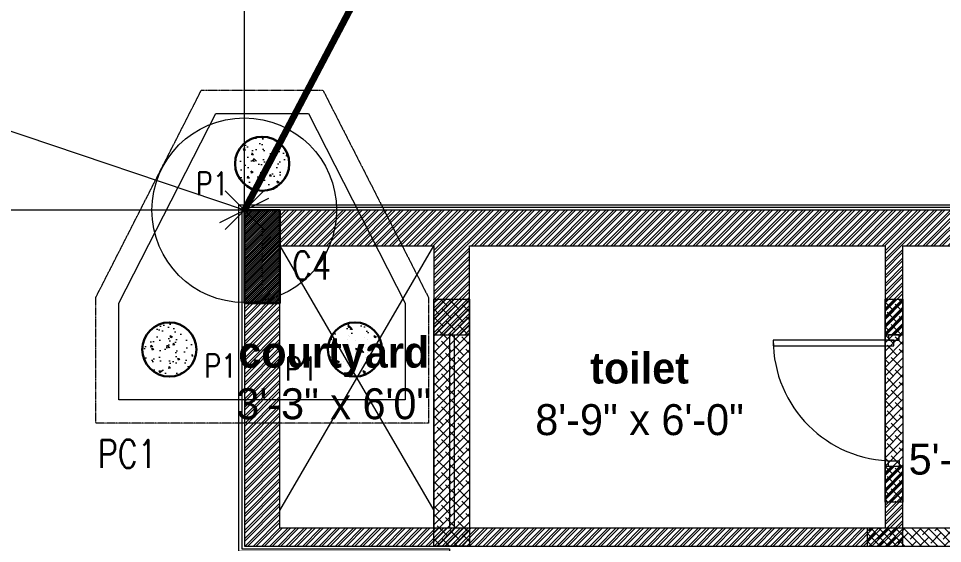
# Model space of a CAD drawing. Header units: metres. Extents: x 5205117 to 5948571, y 646915 to 1143748.
# Drawn here: x 5559559 to 5565530, y 684575 to 687966 of the extents above; entities that cross this region are included whole.
import ezdxf

# ---------------------------------------------------------------- set-up
doc = ezdxf.new("R2010")
doc.units = ezdxf.units.M
doc.header["$MEASUREMENT"] = 0
doc.header["$PDMODE"] = 35
doc.header["$PDSIZE"] = 10
for name, pattern in [('DASHED', [0.75, 0.5, -0.25]), ('DOT2', [0.125, 0, -0.125]), ('HIDDEN', [0.375, 0.25, -0.125])]:
    doc.linetypes.add(name, pattern=pattern)
doc.layers.get('0').update_dxf_attribs({"color": 1, "linetype": 'DASHED', "lineweight": 30})
doc.layers.add('A-GF', color=8, linetype='Continuous', lineweight=0, transparency=0.5)
for name, color, linetype, lineweight in [('dim start point', 10, 'Continuous', 0), ('H-Lintel level', 250, 'Continuous', 0), ('S-COLUMN & WALL', 5, 'Continuous', 30), ('S-COLUMN_H', 250, 'Continuous', 0), ('S-FOUND-EXCAVATION', 253, 'HIDDEN', 0), ('S-FOUND-FOOTING', 7, 'Continuous', 15), ('S-PILE', 96, 'Continuous', 30), ('S-TEXT COL.', 1, 'Continuous', 0), ('S-TEXT PILE', 7, 'Continuous', 0)]:
    doc.layers.add(name, color=color, linetype=linetype, lineweight=lineweight)
doc.styles.add('CENTURY GOTHIC', font='GOTHIC.TTF')
doc.styles.add('SETU 1', font='romans.shx', dxfattribs={"width": 0.8})
doc.styles.get("Standard").update_dxf_attribs({"font": 'GOTHIC.TTF'})
doc.dimstyles.get("Standard").update_dxf_attribs({"dimtxt": 2, "dimasz": 1, "dimexe": 0, "dimexo": 0, "dimgap": 0.1, "dimtad": 1, "dimdsep": 46, "dimtxsty": 'Standard', "dimblk": 'OBLIQUE', "dimcen": 0.1, "dimclrd": 256, "dimclre": 256, "dimclrt": 256, "dimadec": 0, "dimazin": 0, "dimtfac": 1, "dimtofl": 0, "dimtmove": 1, "dimatfit": 2, "dimldrblk": 'OPEN90', "dimfxl": 1, "dimtolj": 1, "dimtzin": 0, "dimlwd": -1, "dimlwe": -1, "dimarcsym": 0})

# ---------------------------------------------------------------- blocks, each defined once
blk = doc.blocks.new('jhdbdjh')
at = {"layer": 'A-GF', "ltscale": 10, "char_height": 200, "width": 5030.203356218762, "attachment_point": 5, "style": 'CENTURY GOTHIC'}
for s, insert in [('\\pxt7;{\\fCentury Gothic|b1|i0|c0|p34;courtyard\\P}3\'-3" x 6\'0"{\\fCentury Gothic|b1|i0|c0|p34; }', (5561596.289110925, 685642.826054259)), ('\\pxt7;{\\fCentury Gothic|b1|i0|c0|p34;toilet\\P}8\'-9" x 6\'-0"', (5563572.326765802, 685540.2049965102)), ('\\pxt7;{\\fCentury Gothic|b1|i0|c0|p34;dress\\P}5\'-9"  x 6\'-0"', (5566021.960873391, 685285.3260536629))]:
    blk.add_mtext(s, dxfattribs=dict(at, insert=insert))
blk = doc.blocks.new('A$C0CD20493')
at = {"layer": 'H-Lintel level', "ltscale": 5}
h = blk.add_hatch(dxfattribs=at)
h.set_pattern_fill('ANSI38', color=256, scale=300)
h.set_pattern_definition([(45, (-625347.8436749284, -251727.5935521825), (-26.51650429449553, 26.51650429449553), []), (135, (-625347.8436749284, -251727.5935521825), (-79.54951288348659, 26.51650429449554), [93.75, -56.25])])
h.paths.add_polyline_path([(-22500.00000000396, 11480.00000125618), (-22270.00000000407, 11480.00000125618), (-22270.00000000448, 9885.00000125618), (-22500.00000000437, 9885.00000125618)])
h = blk.add_hatch(dxfattribs=at)
h.set_pattern_fill('ANSI38', color=256, scale=300)
h.set_pattern_definition([(45, (-622547.8436749242, -251727.5935521824), (-26.51650429449553, 26.51650429449553), []), (135, (-622547.8436749242, -251727.5935521824), (-79.54951288348659, 26.51650429449554), [93.75, -56.25])])
h.paths.add_polyline_path([(-19585.00000000023, 11480.00000125618), (-19470.00000000023, 11480.00000125618), (-19470.00000000023, 10170.00000125522), (-19585.00000000023, 10170.00000125522)])
h = blk.add_hatch(dxfattribs=at)
h.set_pattern_fill('ANSI38', color=256, scale=300, angle=90)
h.set_pattern_definition([(135, (243657.5935534398, -608407.8436749311), (-26.51650429449553, -26.51650429449553), []), (225, (243657.5935534398, -608407.8436749311), (-26.51650429449554, -79.54951288348659), [93.75, -56.25])])
h.paths.add_polyline_path([(-19699.99999999866, 9999.999999993539), (-19699.99999999866, 9884.999999993539), (-18239.99999999773, 9884.999999993539), (-18239.99999999773, 9999.999999993539)])
for points in [[(-22500.00000000396, 11480.00000125618), (-22270.00000000407, 11480.00000125618), (-22270.00000000448, 9885.00000125618), (-22500.00000000437, 9885.00000125618)], [(-19585.00000000023, 11480.00000125618), (-19470.00000000023, 11480.00000125618), (-19470.00000000023, 10170.00000125522), (-19585.00000000023, 10170.00000125522)], [(-19699.99999999866, 9999.999999993539), (-19699.99999999866, 9884.999999993539), (-18239.99999999773, 9884.999999993539), (-18239.99999999773, 9999.999999993539)]]:
    blk.add_lwpolyline(points, close=True, dxfattribs=at)
blk = doc.blocks.new('GDFHT')
at = {"layer": 'A-GF', "ltscale": 5}
h = blk.add_hatch(dxfattribs=at)
h.set_pattern_fill('ANSI32', color=256, scale=100)
h.set_pattern_definition([(45, (2320835.068037652, 508085.1930106306), (-26.51650429449554, 26.51650429449554), []), (45, (2320852.745707152, 508085.1930106306), (-26.51650429449554, 26.51650429449554), [])])
h.paths.add_polyline_path([(2616193.506646551, 707362.9062811908), (2616193.506646551, 707477.906281191), (2612618.506646547, 707477.906281191), (2612618.506646547, 707962.9062811898), (2611163.506646551, 707962.9062811908), (2611163.506646551, 707362.9062811902), (2612388.506646547, 707362.90628119), (2612388.506646546, 705977.9062811899), (2606393.506646547, 705977.9062811899), (2606393.506646547, 701382.906281191), (2606993.506646547, 701382.906281191), (2606993.506646547, 702212.9062811909), (2606623.506646547, 702212.9062811909), (2606623.506646547, 704247.90628119), (2608773.506646547, 704247.90628119), (2608773.506646547, 704947.9062811893), (2608658.506646547, 704947.9062811893), (2608658.506646547, 704362.90628119), (2606623.506646547, 704362.90628119), (2606623.506646547, 705747.9062811899), (2613548.506646547, 705747.9062811891), (2613548.506646547, 705862.90628119), (2612618.506646547, 705862.90628119), (2612618.506646547, 707362.9062811901), (2614878.506646551, 707362.9062811907), (2614878.506646551, 705862.9062811907), (2614448.506646547, 705862.90628119), (2614448.506646547, 705747.90628119), (2616193.506646551, 705747.9062811907), (2616193.506646551, 705862.9062811907), (2614993.506646551, 705862.9062811907), (2614993.506646551, 707362.9062811907), (2616193.506646551, 707362.9062811907)])
h.paths.add_polyline_path([(2606623.506646547, 701497.906281191), (2606878.506646547, 701497.906281191), (2606878.506646547, 701982.9062811909), (2606623.506646547, 701982.9062811909)], flags=16)
h.paths.add_polyline_path([(2632918.506646551, 705862.9062811908), (2632918.506646551, 704107.9062811905), (2632318.506646551, 704107.9062811905), (2632318.506646551, 704337.9062811905), (2632688.506646551, 704337.9062811905), (2632688.506646551, 705632.9062811908), (2632318.506646551, 705632.9062811908), (2632318.506646551, 705862.9062811908), (2632917.246974783, 705862.9062811908)])
h.paths.add_polyline_path([(2628478.506646551, 707362.9062811908), (2634738.506646551, 707362.9062811908), (2634738.506646551, 707962.9062811908), (2633283.506646555, 707962.9062811908), (2633283.506646555, 707592.9062811907), (2628478.506646551, 707592.9062811908)], flags=17)
h.paths.add_polyline_path([(2634508.506646551, 707847.9062811908), (2633513.506646555, 707847.9062811908), (2633513.506646555, 707592.9062811907), (2634508.506646551, 707592.9062811907)], flags=16)
h.paths.add_polyline_path([(2617193.506646551, 702212.9062811909), (2616143.506646551, 702212.9062811919), (2616143.506646551, 701382.9062811917), (2617423.506646551, 701382.9062811909), (2617423.506646551, 705862.9062811908), (2617193.506646551, 705862.9062811908)])
h.paths.add_polyline_path([(2617193.506646551, 701982.9062811909), (2616258.506646551, 701982.9062811919), (2616258.506646551, 701497.9062811917), (2617193.506646551, 701497.9062811909)], flags=16)
h.paths.add_polyline_path([(2615303.506646547, 713182.9062811914), (2615303.506646547, 712607.9062811907), (2615418.506646547, 712607.9062811907), (2615418.506646547, 713182.9062811914), (2617193.506646551, 713182.9062811914), (2617193.506646551, 711357.9062811907), (2616418.506646551, 711357.9062811907), (2616418.506646551, 711242.9062811907), (2617193.506646551, 711242.9062811907), (2617193.506646551, 707362.9062811907), (2617423.506646551, 707362.9062811907), (2617423.506646551, 713412.9062811914), (2611163.506646551, 713412.9062811914), (2611163.506646551, 711242.9062811907), (2615418.506646551, 711242.9062811907), (2615418.506646551, 711757.9062811916), (2615303.506646551, 711757.9062811916), (2615303.506646551, 711357.9062811907), (2611393.506646551, 711357.9062811906), (2611393.506646551, 713182.9062811914), (2612388.506646547, 713182.9062811914), (2612388.506646547, 712607.9062811907), (2612618.506646547, 712607.9062811907), (2612618.506646547, 713182.9062811914)])
h.paths.add_polyline_path([(2611393.506646551, 707592.9062811912), (2611393.506646551, 707847.9062811905), (2612388.506646547, 707847.9062811898), (2612388.506646547, 707592.906281191)], flags=16)
h.paths.add_polyline_path([(2630208.506646551, 701382.9062811907), (2630208.506646551, 701982.9062811907), (2632918.506646551, 701982.9062811909), (2632918.506646551, 701382.9062811908)])
h.paths.add_polyline_path([(2632688.506646551, 701612.9062811909), (2630438.506646551, 701612.9062811907), (2630438.506646551, 701867.9062811907), (2632688.506646551, 701867.9062811907)], flags=16)
h.paths.add_polyline_path([(2626423.506646551, 701382.9062811907), (2626423.506646551, 705862.9062811907), (2627478.506646551, 705862.9062811907), (2627478.506646551, 705747.9062811907), (2626653.506646551, 705747.9062811907), (2626653.506646551, 701612.9062811907), (2628478.506646551, 701612.9062811907), (2628478.506646551, 701982.9062811907), (2628708.506646551, 701982.9062811907), (2628708.506646551, 701382.9062811907)])
h.paths.add_polyline_path([(2612618.506646547, 701382.906281191), (2610688.506646547, 701382.9062811912), (2610688.506646547, 702212.9062811912), (2610803.506646547, 702212.9062811912), (2610803.506646547, 701497.9062811909), (2612388.506646547, 701497.9062811909), (2612388.506646547, 704847.90628119), (2612618.506646546, 704847.90628119)], flags=16)
h.paths.add_polyline_path([(2630438.506646551, 705862.9062811906), (2630208.506646551, 705862.9062811906), (2630208.506646551, 704107.9062811905), (2630808.506646551, 704107.9062811905), (2630808.506646551, 704337.9062811905), (2630438.506646551, 704337.9062811905)])
h.paths.add_polyline_path([(2626423.506646551, 713412.9062811914), (2626423.506646551, 707362.9062811908), (2627253.506646551, 707362.9062811908), (2627253.506646551, 707592.9062811908), (2626653.506646551, 707592.9062811908), (2626653.506646551, 708592.9062811908), (2627253.506646551, 708592.9062811908), (2627253.506646551, 708707.9062811908), (2626653.506646551, 708707.9062811908), (2626653.506646551, 710532.9062811908), (2627253.506646551, 710532.9062811908), (2627253.506646551, 710762.9062811908), (2626653.506646551, 710762.9062811907), (2626653.506646551, 713182.9062811914), (2628478.506646551, 713182.9062811915), (2628478.506646551, 710762.9062811907), (2628153.506646551, 710762.9062811908), (2628153.506646551, 710532.9062811908), (2628478.506646551, 710532.9062811908), (2628478.506646551, 708707.9062811908), (2628153.506646551, 708707.9062811908), (2628153.506646551, 708592.9062811908), (2628708.506646551, 708592.9062811908), (2628708.506646551, 711242.9062811907), (2629483.506646551, 711242.9062811907), (2629483.506646551, 711357.9062811908), (2628708.506646551, 711357.9062811908), (2628708.506646551, 713182.9062811915), (2630483.506646555, 713182.9062811915), (2630483.506646555, 712607.9062811907), (2630598.506646555, 712607.9062811907), (2630598.506646555, 713182.9062811915), (2633283.506646555, 713182.9062811915), (2633283.506646555, 712607.9062811907), (2633513.506646556, 712607.9062811907), (2633513.506646556, 713182.9062811915), (2634508.506646551, 713182.9062811914), (2634508.506646551, 711357.9062811907), (2630598.506646555, 711357.9062811907), (2630598.506646555, 711757.9062811916), (2630483.506646551, 711757.9062811916), (2630483.506646551, 711242.9062811907), (2634738.506646551, 711242.9062811907), (2634738.506646551, 713412.9062811914)])
h.paths.add_polyline_path([(2628478.506646551, 705862.9062811907), (2628708.506646551, 705862.9062811907), (2628708.506646551, 704107.9062811905), (2628478.506646551, 704107.9062811905)], flags=17)
h = blk.add_hatch(dxfattribs=at)
h.set_pattern_fill('ANSI31', color=256, scale=74.99999999999955, angle=2.544443745170813e-14)
h.set_pattern_definition([(45, (2318103.326714668, 858628.1978286222), (-6.629126073623847, 6.629126073623841), [])])
h.paths.add_polyline_path([(2611163.506646551, 712812.9062811914), (2611393.506646551, 712812.9062811914), (2611393.506646551, 713412.9062811914), (2611163.506646551, 713412.9062811914)])
for p, q in [((2611393.506646551, 711472.9062811907), (2612388.506646547, 713182.9062811914)), ((2611393.506646551, 713182.9062811914), (2612388.506646547, 711472.9062811908)), ((2612388.506646547, 712607.9062811907), (2612388.506646547, 711357.9062811915)), ((2612488.506646547, 712607.9062811907), (2612488.506646547, 711357.9062811915)), ((2612518.506646547, 712607.9062811907), (2612518.506646547, 711357.9062811914)), ((2612618.506646547, 712607.9062811907), (2612618.506646547, 711357.9062811914)), ((2615303.506646551, 712607.9062811907), (2615303.506646551, 711757.9062811916)), ((2615395.364378552, 712607.9062811903), (2615324.531045219, 712607.9062811903)), ((2615324.531045219, 712607.9062811903), (2615324.531045219, 712572.4896145237)), ((2615395.364378552, 712572.4896145237), (2615395.364378552, 712607.9062811903)), ((2615359.947711886, 712572.4896145237), (2614580.781045219, 712572.4896145237)), ((2614580.781045219, 712572.4896145237), (2614580.781045219, 712537.0729478571)), ((2614580.781045219, 712537.0729478571), (2615359.947711886, 712537.0729478571)), ((2615324.531045219, 712572.4896145237), (2615395.364378552, 712572.4896145237)), ((2615359.947711886, 712537.0729478571), (2615359.947711886, 712572.4896145237)), ((2615324.531045219, 711757.9062811906), (2615324.531045219, 711793.3229478572)), ((2615324.531045219, 711793.3229478572), (2615395.364378552, 711793.3229478572)), ((2615395.364378552, 711757.9062811906), (2615324.531045219, 711757.9062811906)), ((2615395.364378552, 711793.3229478572), (2615395.364378552, 711757.9062811906))]:
    blk.add_line(p, q, dxfattribs=at)
at = {"layer": 'A-GF', "ltscale": 5, "flags": 128}
for points in [[(2617458.506646551, 707492.9062811907), (2617440.506646551, 707492.9062811907), (2617440.506646551, 713429.9062811914), (2611146.506646551, 713429.9062811914), (2611146.506646551, 711225.9062811907), (2612488.506646547, 711225.9062811907), (2612488.506646547, 711207.9062811907), (2611128.506646551, 711207.9062811907), (2611128.506646551, 713447.9062811914), (2617458.506646551, 713447.9062811914)], [(2611163.506646551, 712812.9062811914), (2611393.506646551, 712812.9062811914), (2611393.506646551, 713412.9062811914), (2611163.506646551, 713412.9062811914)]]:
    blk.add_lwpolyline(points, close=True, dxfattribs=at)
at = {"layer": 'A-GF', "ltscale": 5}
blk.add_lwpolyline([(2615303.506646547, 713182.9062811914), (2615303.506646547, 712607.9062811907), (2615418.506646547, 712607.9062811907), (2615418.506646547, 713182.9062811914), (2617193.506646551, 713182.9062811914), (2617193.506646551, 711357.9062811907), (2616418.506646551, 711357.9062811907), (2616418.506646551, 711242.9062811907), (2617193.506646551, 711242.9062811907), (2617193.506646551, 707362.9062811907), (2617423.506646551, 707362.9062811907), (2617423.506646551, 713412.9062811914), (2611163.506646551, 713412.9062811914), (2611163.506646551, 711242.9062811907), (2615418.506646551, 711242.9062811907), (2615418.506646551, 711757.9062811916), (2615303.506646551, 711757.9062811916), (2615303.506646551, 711357.9062811907), (2611393.506646551, 711357.9062811906), (2611393.506646551, 713182.9062811914), (2612388.506646547, 713182.9062811914), (2612388.506646547, 712607.9062811907), (2612618.506646547, 712607.9062811907), (2612618.506646547, 713182.9062811914)], close=True, dxfattribs=at)
blk.add_ellipse((2615359.947711886, 712572.4896145237), major_axis=(-550.9540336743679, 550.9540336743679), ratio=0.9999999999999973, start_param=0.7853981633974496, end_param=2.356194490192343, dxfattribs=at)
blk.add_blockref('A$C0CD20493', (2634888.506646551, 701357.9062799345), dxfattribs=at)
blk = doc.blocks.new('P2')
at = {"layer": 'S-PILE', "lineweight": 0}
h = blk.add_hatch(dxfattribs=at)
h.set_pattern_fill('AR-CONC', color=256, scale=20)
h.set_pattern_definition([(49.99999999999999, (0, 0), (143.4520365201507, -12.55042699651902), [15, -165]), (355, (0, 0), (-27.7502667226, 150.4384267400024), [12, -132]), (100.45144446, (11.9543362, -1.0458688), (115.7017693454224, 137.8879981937259), [12.7480384, -140.2284224]), (46.18420000000001, (0, 40), (213.4482661343145, -33.10385615861531), [22.5, -247.5]), (96.63563549, (17.787349, 37.2413386), (186.9323891348457, 194.8237201549101), [19.1220684, -210.342752]), (351.1841639899999, (0, 40), (186.9323890109546, 194.823720053998), [18, -198.0000002]), (21, (20, 30), (119.3814104236923, -80.52377813306776), [15, -165]), (326.0000000000001, (20, 30), (48.66306638431634, 145.0300090093706), [12, -132]), (71.45144474, (29.9484508, 23.2896852), (168.0444753459942, 64.50623056127077), [12.748038, -140.2284224]), (37.50000000000001, (0, 0), (2.431971063458134, 66.5787707662623), [0, -130.4, 0, -134, 0, -132.5]), (7.499999999999999, (0, 0), (52.61390748842972, 78.88234237647205), [0, -76.39999999999999, 0, -127.4, 0, -50.5]), (327.5, (-44.6, 0), (106.7644872344818, -4.510974346875951), [0, -50, 0, -156, 0, -207]), (317.5, (-64.6, 0), (116.6372338684772, 20.02099646646354), [0, -65, 0, -103.6, 0, -147])])
edge = h.paths.add_edge_path()
edge.add_arc((0, 0), 175, 0, 360)
at = {"layer": 'S-PILE'}
blk.add_circle((0, 0), 175, dxfattribs=at)
blk = doc.blocks.new('_Oblique')
at = {"color": 0, "linetype": 'ByBlock', "lineweight": -2}
blk.add_line((-0.5, -0.5), (0.5, 0.5), dxfattribs=at)
blk = doc.blocks.new('_Open90')
at = {"color": 0, "linetype": 'ByBlock', "lineweight": -2}
for p, q in [((-0.5, 0.5), (0, 0)), ((0, 0), (-1, 0)), ((0, 0), (-0.5, -0.5))]:
    blk.add_line(p, q, dxfattribs=at)
blk = doc.blocks.new('*D1105')
at = {"layer": 'Defpoints', "color": 0, "ltscale": 5, "transparency": 16777216}
for p in [(5541388.172855693, 693346.5671855309), (5541388.173676041, 693346.5696186107), (5561018.789110926, 686727.8260537826)]:
    blk.add_point(p, dxfattribs=at)
at = {"layer": 'dim start point', "linetype": 'DOT2', "ltscale": 5, "transparency": 16777216}
for p, q in [((5541388.173676041, 693346.5696186107), (5541388.172855693, 693346.5671855309)), ((5561018.789110926, 686727.8260537826), (5561018.788290578, 686727.8236207028))]:
    blk.add_line(p, q, dxfattribs=at)
at = {"layer": 'dim start point', "color": 1, "ltscale": 5, "transparency": 16777216}
blk.add_line((5561018.788290578, 686727.8236207028), (5541388.172855693, 693346.5671855309), dxfattribs=at)
at = {"layer": 'dim start point', "color": 1, "ltscale": 5, "transparency": 16777216, "xscale": 250, "yscale": 250, "zscale": 250}
for p, rotation in [((5541388.172855693, 693346.5671855309), 161.3677281017168), ((5561018.788290578, 686727.8236207028), 341.3677281017169)]:
    blk.add_blockref('_Oblique', p, dxfattribs=dict(at, rotation=rotation))
at = {"layer": 'dim start point', "color": 1, "ltscale": 5, "transparency": 16777216, "insert": (5551294.153841508, 690306.1243991121), "char_height": 350, "attachment_point": 5, "rotation": 341.36772810171686}
blk.add_mtext('\\A1;20716', dxfattribs=at)
blk = doc.blocks.new('*D1106')
at = {"layer": 'Defpoints', "color": 0, "ltscale": 5, "transparency": 16777216}
for p in [(5561018.789110931, 693346.5669089397), (5561196.846511259, 693346.5669089397), (5561196.846511259, 686727.826053783)]:
    blk.add_point(p, dxfattribs=at)
at = {"layer": 'dim start point', "linetype": 'DOT2', "ltscale": 5, "transparency": 16777216}
for p, q in [((5561196.846511259, 693346.5669089397), (5561018.789110931, 693346.5669089397)), ((5561196.846511259, 686727.826053783), (5561018.789110931, 686727.826053783))]:
    blk.add_line(p, q, dxfattribs=at)
at = {"layer": 'dim start point', "color": 1, "ltscale": 5, "transparency": 16777216}
blk.add_line((5561018.789110931, 686727.826053783), (5561018.789110931, 693346.5669089397), dxfattribs=at)
at = {"layer": 'dim start point', "color": 1, "ltscale": 5, "transparency": 16777216, "xscale": 250, "yscale": 250, "zscale": 250}
for p, rotation in [((5561018.789110931, 693346.5669089397), 90), ((5561018.789110931, 686727.826053783), 270)]:
    blk.add_blockref('_Oblique', p, dxfattribs=dict(at, rotation=rotation))
at = {"layer": 'dim start point', "color": 1, "ltscale": 5, "transparency": 16777216, "insert": (5560734.98557592, 690037.1964813595), "char_height": 350, "attachment_point": 5, "rotation": 90}
blk.add_mtext('\\A1;6619', dxfattribs=at)
blk = doc.blocks.new('*D1107')
at = {"layer": 'Defpoints', "color": 0, "ltscale": 5, "transparency": 16777216}
for p in [(5541387.863870408, 686727.8260537827), (5541387.863870408, 686650.2817460115), (5561018.789110925, 686650.2817460115)]:
    blk.add_point(p, dxfattribs=at)
at = {"layer": 'dim start point', "linetype": 'DOT2', "ltscale": 5, "transparency": 16777216}
for p, q in [((5541387.863870408, 686650.2817460115), (5541387.863870408, 686727.8260537827)), ((5561018.789110925, 686650.2817460115), (5561018.789110925, 686727.8260537827))]:
    blk.add_line(p, q, dxfattribs=at)
at = {"layer": 'dim start point', "color": 1, "ltscale": 5, "transparency": 16777216}
blk.add_line((5561018.789110925, 686727.8260537827), (5541387.863870408, 686727.8260537827), dxfattribs=at)
at = {"layer": 'dim start point', "color": 1, "ltscale": 5, "transparency": 16777216, "xscale": 250, "yscale": 250, "zscale": 250, "rotation": 180}
blk.add_blockref('_Oblique', (5541387.863870408, 686727.8260537827), dxfattribs=at)
at = {"layer": 'dim start point', "color": 1, "ltscale": 5, "transparency": 16777216, "xscale": 250, "yscale": 250, "zscale": 250}
blk.add_blockref('_Oblique', (5561018.789110925, 686727.8260537827), dxfattribs=at)
at = {"layer": 'dim start point', "color": 1, "ltscale": 5, "transparency": 16777216, "insert": (5551203.326490667, 687011.6295887929), "char_height": 350, "attachment_point": 5}
blk.add_mtext('\\A1;19631', dxfattribs=at)

msp = doc.modelspace()

# ---------------------------------------------------------------- hatches: boundary and pattern name
at = {"layer": 'S-COLUMN_H'}
h = msp.add_hatch(color=256, dxfattribs=at)
h.dxf.hatch_style = 1
h.paths.add_polyline_path([(5561018.789110925, 686727.8260537827), (5561248.789110925, 686727.8260537827), (5561248.789110925, 686127.8260537827), (5561018.789110925, 686127.8260537827)])

# ---------------------------------------------------------------- linework, layer by layer
at = {"layer": 'dim start point', "color": 1}
msp.add_circle((5561018.073215884, 686727.8303022713, -19.86746925993144), 596.1931915512072, dxfattribs=at)
at = {"layer": 'S-COLUMN & WALL', "color": 5}
msp.add_lwpolyline([(5561018.789110925, 686727.8260537827), (5561248.789110925, 686727.8260537827), (5561248.789110925, 686127.8260537827), (5561018.789110925, 686127.8260537827)], close=True, dxfattribs=at)
at = {"layer": 'S-FOUND-EXCAVATION'}
msp.add_lwpolyline([(5560058.789123592, 685352.8259791833), (5560058.789123592, 686163.2362246764), (5560741.084012734, 687502.8259791833), (5561526.494206021, 687502.8259791833), (5562208.789123592, 686163.2362260799), (5562208.789123592, 685352.8259791833)], close=True, dxfattribs=at)
at = {"layer": 'S-FOUND-FOOTING', "color": 1}
msp.add_lwpolyline([(5560208.789123592, 685502.8259791833), (5560208.789123592, 686127.8260274784), (5560833.789110295, 687352.8259791833), (5561433.789110295, 687352.8259791833), (5562058.789123592, 686127.8260274784), (5562058.789123592, 685502.8259791833), (5560208.789123592, 685502.8259791833)], dxfattribs=at)

# ---------------------------------------------------------------- block references
at = {"layer": 'A-GF'}
msp.add_blockref('GDFHT', (2949855.282464374, -26685.08022740867), dxfattribs=at)
at = {"layer": 'dim start point', "color": 12}
msp.add_blockref('jhdbdjh', (0, 0), dxfattribs=at)
at = {"layer": 'S-PILE', "xscale": -1}
for p in [(5561133.789110295, 687027.8260274784), (5560533.789115443, 685827.9624057546), (5561733.789115443, 685827.9624057551)]:
    msp.add_blockref('P2', p, dxfattribs=at)

# ---------------------------------------------------------------- texts
at = {"layer": 'S-TEXT COL.', "color": 1, "true_color": 0xe61414, "style": 'SETU 1', "width": 0.8}
msp.add_text('C4', height=180, dxfattribs=at).set_placement((5561326.248597452, 686280.464295053))
at = {"layer": 'S-TEXT COL.', "color": 7, "style": 'SETU 1', "width": 0.8}
msp.add_text('PC1', height=180, dxfattribs=at).set_placement((5560070.655286781, 685063.6948713121))
at = {"layer": 'S-TEXT PILE', "style": 'SETU 1', "width": 0.8}
for p in [(5560705.915946729, 686824.5343657872), (5560760.412393264, 685648.1273089877), (5561282.21662415, 685628.6685119214)]:
    msp.add_text('P1', height=150, dxfattribs=at).set_placement(p)

# ---------------------------------------------------------------- dimensions: what is measured, and where the dimension line sits
at = {"layer": 'dim start point', "color": 12, "ltscale": 5}
for p1, p2, distance, picture, middle in [((5561196.846511257, 686727.8260537827), (5561196.846511257, 693346.5669089395), 178.05740032624453, '*D1106', (5560734.98557592, 690037.1964813595)), ((5561018.789110925, 686727.8260537827), (5541388.17367604, 693346.5696186109), 0.0025676541109209004, '*D1105', (5551294.153841508, 690306.1243991121)), ((5561018.789110925, 686650.2817460115), (5541387.863870408, 686650.2817460115), -77.54430777125526, '*D1107', (5551203.326490667, 687011.6295887929))]:
    dim = msp.add_aligned_dim(p1=p1, p2=p2, distance=distance, dimstyle='Standard', override={"dimtxt": 350, "dimasz": 250, "dimgap": 100, "dimdec": 0, "dimclrd": 1, "dimclrt": 1, "dimtdec": 0, "dimfxl": 0.1}, dxfattribs=at)
    dim.commit()
    dim.dimension.update_dxf_attribs({"geometry": picture, "text_midpoint": middle})

# ---------------------------------------------------------------- leaders
at = {"layer": 'dim start point'}
msp.add_leader([(5561018.791350268, 686727.8303024464), (5561994.423222003, 688578.878619917), (5564971.068545788, 688559.3848234287)], dimstyle='Standard', override={"dimasz": 0.15, "dimgap": 0.05, "dimtad": 0, "dimlwd": 65534}, dxfattribs=at)

doc.saveas('drawing.dxf')
